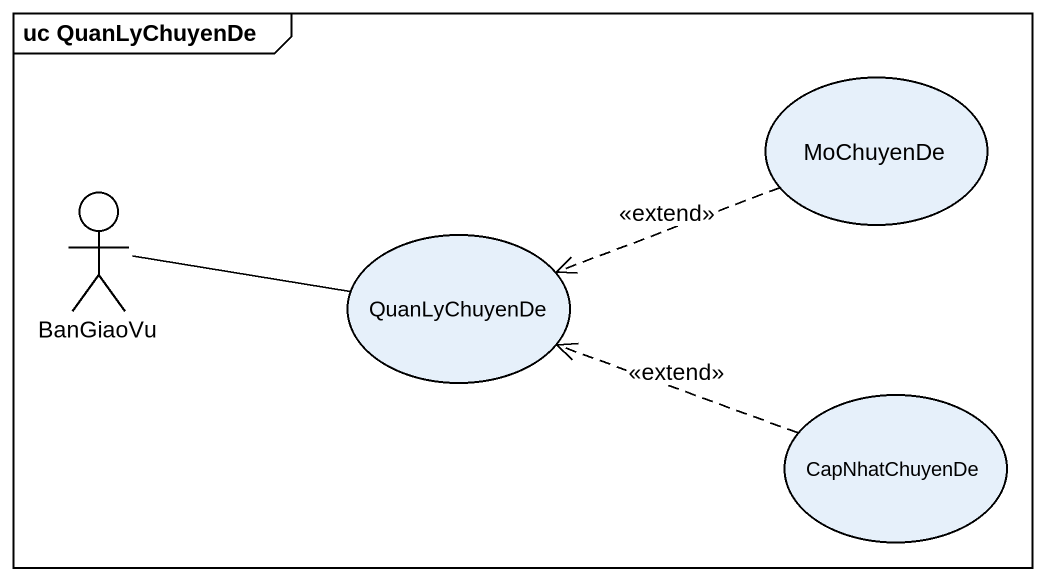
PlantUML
@startuml
mainframe uc QuanLyChuyenDe
usecase MoChuyenDe
actor BanGiaoVu
usecase QuanLyChuyenDe
usecase CapNhatChuyenDe
MoChuyenDe .left.> QuanLyChuyenDe : <<extend>>
BanGiaoVu -right- QuanLyChuyenDe
CapNhatChuyenDe .left.> QuanLyChuyenDe : <<extend>>
@enduml
